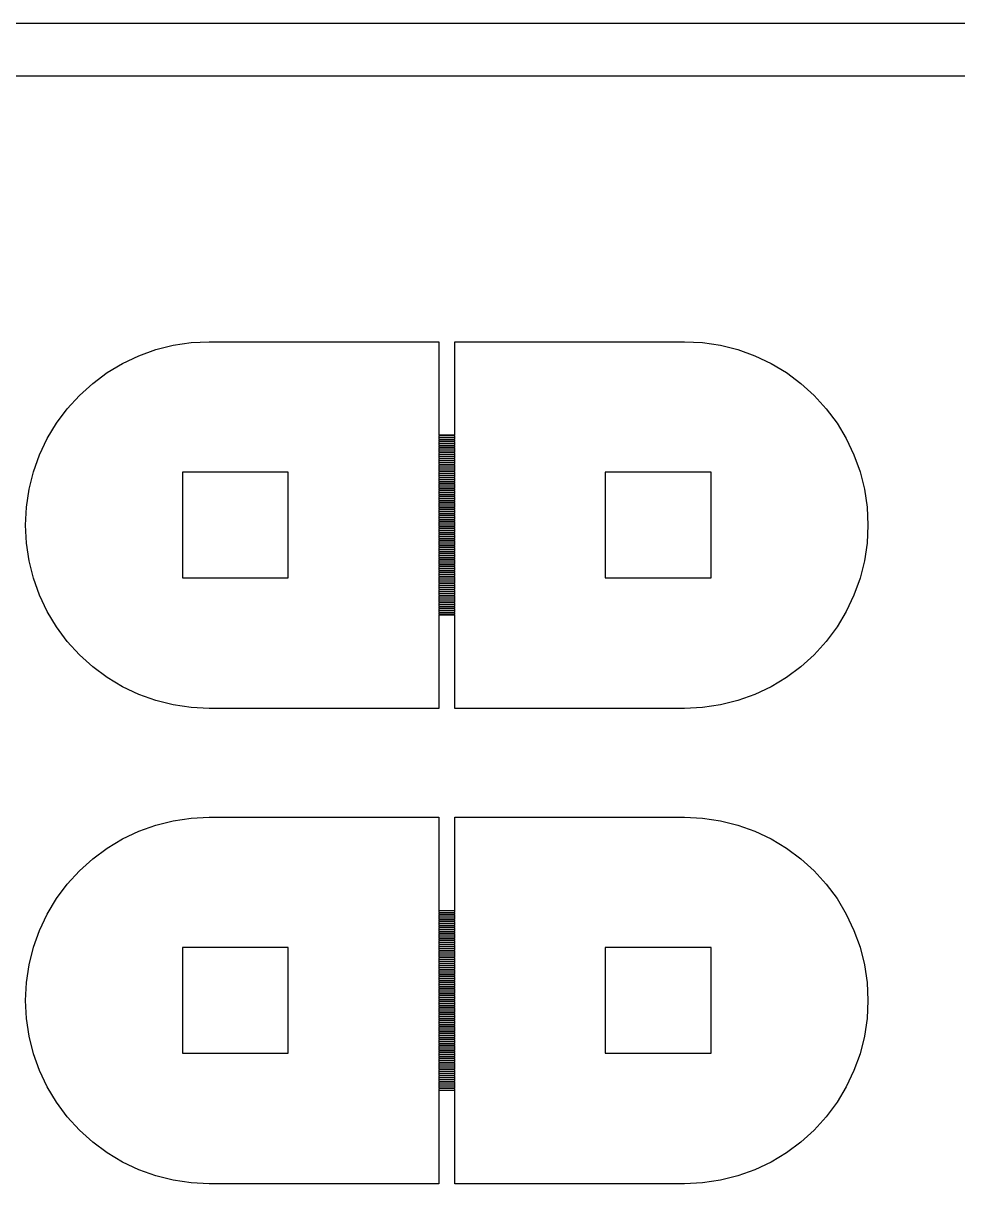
# Model space of a CAD drawing. Extents: x -17 to 130, y -40 to 112.
# Drawn here: x 18.98 to 36.67, y 55.03 to 77 of the extents above; entities that cross this region are included whole.
import ezdxf

# ---------------------------------------------------------------- set-up
doc = ezdxf.new("R2010")
doc.units = 0

msp = doc.modelspace()

# ---------------------------------------------------------------- linework, layer by layer
for p, q in [((-4.5, 77), (112.5, 77)), ((112, 76), (-4, 76)), ((22.1599, 70.9533), (22.5, 70.97)), ((22.5, 70.97), (26.85, 70.97)), ((26.85, 70.97), (26.85, 69.205)), ((27.15, 69.205), (27.15, 70.97)), ((27.15, 70.97), (31.5, 70.97)), ((31.5, 70.97), (31.8401, 70.9533)), ((21.1721, 70.7059), (21.4927, 70.8206)), ((21.4927, 70.8206), (21.823, 70.9033)), ((21.823, 70.9033), (22.1599, 70.9533)), ((31.8401, 70.9533), (32.177, 70.9033)), ((32.177, 70.9033), (32.5073, 70.8206)), ((32.5073, 70.8206), (32.8279, 70.7059)), ((20.5722, 70.3852), (20.8643, 70.5603)), ((20.8643, 70.5603), (21.1721, 70.7059)), ((32.8279, 70.7059), (33.1357, 70.5603)), ((33.1357, 70.5603), (33.4278, 70.3852)), ((20.2987, 70.1823), (20.5722, 70.3852)), ((33.4278, 70.3852), (33.7013, 70.1823)), ((20.0463, 69.9537), (20.2987, 70.1823)), ((33.7013, 70.1823), (33.9537, 69.9537)), ((19.8177, 69.7013), (20.0463, 69.9537)), ((33.9537, 69.9537), (34.1823, 69.7013)), ((19.6148, 69.4278), (19.8177, 69.7013)), ((34.1823, 69.7013), (34.3852, 69.4278)), ((19.4397, 69.1357), (19.6148, 69.4278)), ((34.3852, 69.4278), (34.5603, 69.1357)), ((19.2941, 68.8279), (19.4397, 69.1357)), ((26.85, 69.205), (27.15, 69.205)), ((27.15, 69.195), (26.85, 69.195)), ((26.85, 69.195), (26.85, 69.165)), ((26.85, 69.165), (27.15, 69.165)), ((27.15, 69.155), (26.85, 69.155)), ((26.85, 69.155), (26.85, 69.125)), ((26.85, 69.125), (27.15, 69.125)), ((27.15, 69.115), (26.85, 69.115)), ((26.85, 69.115), (26.85, 69.085)), ((26.85, 69.085), (27.15, 69.085)), ((27.15, 69.075), (26.85, 69.075)), ((26.85, 69.075), (26.85, 69.045)), ((26.85, 69.045), (27.15, 69.045)), ((27.15, 69.035), (26.85, 69.035)), ((26.85, 69.035), (26.85, 69.005)), ((26.85, 69.005), (27.15, 69.005)), ((27.15, 68.995), (26.85, 68.995)), ((26.85, 68.995), (26.85, 68.965)), ((27.15, 69.165), (27.15, 69.195)), ((27.15, 69.125), (27.15, 69.155)), ((27.15, 69.085), (27.15, 69.115)), ((27.15, 69.045), (27.15, 69.075)), ((27.15, 69.005), (27.15, 69.035)), ((27.15, 68.965), (27.15, 68.995)), ((34.5603, 69.1357), (34.7059, 68.8279)), ((19.1794, 68.5073), (19.2941, 68.8279)), ((26.85, 68.965), (27.15, 68.965)), ((27.15, 68.955), (26.85, 68.955)), ((26.85, 68.955), (26.85, 68.925)), ((26.85, 68.925), (27.15, 68.925)), ((27.15, 68.915), (26.85, 68.915)), ((26.85, 68.915), (26.85, 68.885)), ((26.85, 68.885), (27.15, 68.885)), ((27.15, 68.875), (26.85, 68.875)), ((26.85, 68.875), (26.85, 68.845)), ((26.85, 68.845), (27.15, 68.845)), ((27.15, 68.835), (26.85, 68.835)), ((26.85, 68.835), (26.85, 68.805)), ((26.85, 68.805), (27.15, 68.805)), ((27.15, 68.795), (26.85, 68.795)), ((26.85, 68.795), (26.85, 68.765)), ((27.15, 68.925), (27.15, 68.955)), ((27.15, 68.885), (27.15, 68.915)), ((27.15, 68.845), (27.15, 68.875)), ((27.15, 68.805), (27.15, 68.835)), ((27.15, 68.765), (27.15, 68.795)), ((34.7059, 68.8279), (34.8206, 68.5073)), ((26.85, 68.765), (27.15, 68.765)), ((27.15, 68.755), (26.85, 68.755)), ((26.85, 68.755), (26.85, 68.725)), ((26.85, 68.725), (27.15, 68.725)), ((27.15, 68.715), (26.85, 68.715)), ((26.85, 68.715), (26.85, 68.685)), ((26.85, 68.685), (27.15, 68.685)), ((27.15, 68.675), (26.85, 68.675)), ((26.85, 68.675), (26.85, 68.645)), ((26.85, 68.645), (27.15, 68.645)), ((27.15, 68.635), (26.85, 68.635)), ((26.85, 68.635), (26.85, 68.605)), ((26.85, 68.605), (27.15, 68.605)), ((27.15, 68.595), (26.85, 68.595)), ((26.85, 68.595), (26.85, 68.565)), ((26.85, 68.565), (27.15, 68.565)), ((27.15, 68.555), (26.85, 68.555)), ((26.85, 68.555), (26.85, 68.525)), ((27.15, 68.725), (27.15, 68.755)), ((27.15, 68.685), (27.15, 68.715)), ((27.15, 68.645), (27.15, 68.675)), ((27.15, 68.605), (27.15, 68.635)), ((27.15, 68.565), (27.15, 68.595)), ((27.15, 68.525), (27.15, 68.555)), ((19.0967, 68.177), (19.1794, 68.5073)), ((24, 68.5), (22, 68.5)), ((22, 68.5), (22, 66.5)), ((24, 66.5), (24, 68.5)), ((26.85, 68.525), (27.15, 68.525)), ((27.15, 68.515), (26.85, 68.515)), ((26.85, 68.515), (26.85, 68.485)), ((26.85, 68.485), (27.15, 68.485)), ((27.15, 68.475), (26.85, 68.475)), ((26.85, 68.475), (26.85, 68.445)), ((26.85, 68.445), (27.15, 68.445)), ((27.15, 68.435), (26.85, 68.435)), ((26.85, 68.435), (26.85, 68.405)), ((26.85, 68.405), (27.15, 68.405)), ((27.15, 68.395), (26.85, 68.395)), ((26.85, 68.395), (26.85, 68.365)), ((26.85, 68.365), (27.15, 68.365)), ((27.15, 68.355), (26.85, 68.355)), ((26.85, 68.355), (26.85, 68.325)), ((27.15, 68.485), (27.15, 68.515)), ((27.15, 68.445), (27.15, 68.475)), ((27.15, 68.405), (27.15, 68.435)), ((27.15, 68.365), (27.15, 68.395)), ((27.15, 68.325), (27.15, 68.355)), ((32, 68.5), (30, 68.5)), ((30, 68.5), (30, 66.5)), ((32, 66.5), (32, 68.5)), ((34.8206, 68.5073), (34.9033, 68.177)), ((19.0467, 67.8401), (19.0967, 68.177)), ((26.85, 68.325), (27.15, 68.325)), ((27.15, 68.315), (26.85, 68.315)), ((26.85, 68.315), (26.85, 68.285)), ((26.85, 68.285), (27.15, 68.285)), ((27.15, 68.275), (26.85, 68.275)), ((26.85, 68.275), (26.85, 68.245)), ((26.85, 68.245), (27.15, 68.245)), ((27.15, 68.235), (26.85, 68.235)), ((26.85, 68.235), (26.85, 68.205)), ((26.85, 68.205), (27.15, 68.205)), ((27.15, 68.195), (26.85, 68.195)), ((26.85, 68.195), (26.85, 68.165)), ((26.85, 68.165), (27.15, 68.165)), ((27.15, 68.155), (26.85, 68.155)), ((26.85, 68.155), (26.85, 68.125)), ((26.85, 68.125), (27.15, 68.125)), ((27.15, 68.115), (26.85, 68.115)), ((26.85, 68.115), (26.85, 68.085)), ((27.15, 68.285), (27.15, 68.315)), ((27.15, 68.245), (27.15, 68.275)), ((27.15, 68.205), (27.15, 68.235)), ((27.15, 68.165), (27.15, 68.195)), ((27.15, 68.125), (27.15, 68.155)), ((27.15, 68.085), (27.15, 68.115)), ((34.9033, 68.177), (34.9533, 67.8401)), ((26.85, 68.085), (27.15, 68.085)), ((27.15, 68.075), (26.85, 68.075)), ((26.85, 68.075), (26.85, 68.045)), ((26.85, 68.045), (27.15, 68.045)), ((27.15, 68.035), (26.85, 68.035)), ((26.85, 68.035), (26.85, 68.005)), ((26.85, 68.005), (27.15, 68.005)), ((27.15, 67.995), (26.85, 67.995)), ((26.85, 67.995), (26.85, 67.965)), ((26.85, 67.965), (27.15, 67.965)), ((27.15, 67.955), (26.85, 67.955)), ((26.85, 67.955), (26.85, 67.925)), ((26.85, 67.925), (27.15, 67.925)), ((27.15, 67.915), (26.85, 67.915)), ((26.85, 67.915), (26.85, 67.885)), ((27.15, 68.045), (27.15, 68.075)), ((27.15, 68.005), (27.15, 68.035)), ((27.15, 67.965), (27.15, 67.995)), ((27.15, 67.925), (27.15, 67.955)), ((27.15, 67.885), (27.15, 67.915)), ((19.03, 67.5), (19.0467, 67.8401)), ((26.85, 67.885), (27.15, 67.885)), ((27.15, 67.875), (26.85, 67.875)), ((26.85, 67.875), (26.85, 67.845)), ((26.85, 67.845), (27.15, 67.845)), ((27.15, 67.835), (26.85, 67.835)), ((26.85, 67.835), (26.85, 67.805)), ((26.85, 67.805), (27.15, 67.805)), ((27.15, 67.795), (26.85, 67.795)), ((26.85, 67.795), (26.85, 67.765)), ((26.85, 67.765), (27.15, 67.765)), ((27.15, 67.755), (26.85, 67.755)), ((26.85, 67.755), (26.85, 67.725)), ((26.85, 67.725), (27.15, 67.725)), ((27.15, 67.715), (26.85, 67.715)), ((26.85, 67.715), (26.85, 67.685)), ((26.85, 67.685), (27.15, 67.685)), ((27.15, 67.675), (26.85, 67.675)), ((26.85, 67.675), (26.85, 67.645)), ((27.15, 67.845), (27.15, 67.875)), ((27.15, 67.805), (27.15, 67.835)), ((27.15, 67.765), (27.15, 67.795)), ((27.15, 67.725), (27.15, 67.755)), ((27.15, 67.685), (27.15, 67.715)), ((27.15, 67.645), (27.15, 67.675)), ((34.9533, 67.8401), (34.97, 67.5)), ((19.0467, 67.1599), (19.03, 67.5)), ((26.85, 67.645), (27.15, 67.645)), ((27.15, 67.635), (26.85, 67.635)), ((26.85, 67.635), (26.85, 67.605)), ((26.85, 67.605), (27.15, 67.605)), ((27.15, 67.595), (26.85, 67.595)), ((26.85, 67.595), (26.85, 67.565)), ((26.85, 67.565), (27.15, 67.565)), ((27.15, 67.555), (26.85, 67.555)), ((26.85, 67.555), (26.85, 67.525)), ((26.85, 67.525), (27.15, 67.525)), ((27.15, 67.515), (26.85, 67.515)), ((26.85, 67.515), (26.85, 67.485)), ((26.85, 67.485), (27.15, 67.485)), ((27.15, 67.475), (26.85, 67.475)), ((26.85, 67.475), (26.85, 67.445)), ((27.15, 67.605), (27.15, 67.635)), ((27.15, 67.565), (27.15, 67.595)), ((27.15, 67.525), (27.15, 67.555)), ((27.15, 67.485), (27.15, 67.515)), ((27.15, 67.445), (27.15, 67.475)), ((34.97, 67.5), (34.9533, 67.1599)), ((26.85, 67.445), (27.15, 67.445)), ((27.15, 67.435), (26.85, 67.435)), ((26.85, 67.435), (26.85, 67.405)), ((26.85, 67.405), (27.15, 67.405)), ((27.15, 67.395), (26.85, 67.395)), ((26.85, 67.395), (26.85, 67.365)), ((26.85, 67.365), (27.15, 67.365)), ((27.15, 67.355), (26.85, 67.355)), ((26.85, 67.355), (26.85, 67.325)), ((26.85, 67.325), (27.15, 67.325)), ((27.15, 67.315), (26.85, 67.315)), ((26.85, 67.315), (26.85, 67.285)), ((26.85, 67.285), (27.15, 67.285)), ((27.15, 67.275), (26.85, 67.275)), ((26.85, 67.275), (26.85, 67.245)), ((26.85, 67.245), (27.15, 67.245)), ((27.15, 67.235), (26.85, 67.235)), ((26.85, 67.235), (26.85, 67.205)), ((27.15, 67.405), (27.15, 67.435)), ((27.15, 67.365), (27.15, 67.395)), ((27.15, 67.325), (27.15, 67.355)), ((27.15, 67.285), (27.15, 67.315)), ((27.15, 67.245), (27.15, 67.275)), ((27.15, 67.205), (27.15, 67.235)), ((19.0967, 66.823), (19.0467, 67.1599)), ((26.85, 67.205), (27.15, 67.205)), ((27.15, 67.195), (26.85, 67.195)), ((26.85, 67.195), (26.85, 67.165)), ((26.85, 67.165), (27.15, 67.165)), ((27.15, 67.155), (26.85, 67.155)), ((26.85, 67.155), (26.85, 67.125)), ((26.85, 67.125), (27.15, 67.125)), ((27.15, 67.115), (26.85, 67.115)), ((26.85, 67.115), (26.85, 67.085)), ((26.85, 67.085), (27.15, 67.085)), ((27.15, 67.075), (26.85, 67.075)), ((26.85, 67.075), (26.85, 67.045)), ((26.85, 67.045), (27.15, 67.045)), ((27.15, 67.035), (26.85, 67.035)), ((26.85, 67.035), (26.85, 67.005)), ((27.15, 67.165), (27.15, 67.195)), ((27.15, 67.125), (27.15, 67.155)), ((27.15, 67.085), (27.15, 67.115)), ((27.15, 67.045), (27.15, 67.075)), ((27.15, 67.005), (27.15, 67.035)), ((34.9533, 67.1599), (34.9033, 66.823)), ((19.1794, 66.4927), (19.0967, 66.823)), ((26.85, 67.005), (27.15, 67.005)), ((27.15, 66.995), (26.85, 66.995)), ((26.85, 66.995), (26.85, 66.965)), ((26.85, 66.965), (27.15, 66.965)), ((27.15, 66.955), (26.85, 66.955)), ((26.85, 66.955), (26.85, 66.925)), ((26.85, 66.925), (27.15, 66.925)), ((27.15, 66.915), (26.85, 66.915)), ((26.85, 66.915), (26.85, 66.885)), ((26.85, 66.885), (27.15, 66.885)), ((27.15, 66.875), (26.85, 66.875)), ((26.85, 66.875), (26.85, 66.845)), ((26.85, 66.845), (27.15, 66.845)), ((27.15, 66.835), (26.85, 66.835)), ((26.85, 66.835), (26.85, 66.805)), ((26.85, 66.805), (27.15, 66.805)), ((27.15, 66.795), (26.85, 66.795)), ((26.85, 66.795), (26.85, 66.765)), ((27.15, 66.965), (27.15, 66.995)), ((27.15, 66.925), (27.15, 66.955)), ((27.15, 66.885), (27.15, 66.915)), ((27.15, 66.845), (27.15, 66.875)), ((27.15, 66.805), (27.15, 66.835)), ((27.15, 66.765), (27.15, 66.795)), ((34.9033, 66.823), (34.8206, 66.4927)), ((26.85, 66.765), (27.15, 66.765)), ((27.15, 66.755), (26.85, 66.755)), ((26.85, 66.755), (26.85, 66.725)), ((26.85, 66.725), (27.15, 66.725)), ((27.15, 66.715), (26.85, 66.715)), ((26.85, 66.715), (26.85, 66.685)), ((26.85, 66.685), (27.15, 66.685)), ((27.15, 66.675), (26.85, 66.675)), ((26.85, 66.675), (26.85, 66.645)), ((26.85, 66.645), (27.15, 66.645)), ((27.15, 66.635), (26.85, 66.635)), ((26.85, 66.635), (26.85, 66.605)), ((26.85, 66.605), (27.15, 66.605)), ((27.15, 66.595), (26.85, 66.595)), ((26.85, 66.595), (26.85, 66.565)), ((27.15, 66.725), (27.15, 66.755)), ((27.15, 66.685), (27.15, 66.715)), ((27.15, 66.645), (27.15, 66.675)), ((27.15, 66.605), (27.15, 66.635)), ((27.15, 66.565), (27.15, 66.595)), ((19.2941, 66.1721), (19.1794, 66.4927)), ((22, 66.5), (24, 66.5)), ((26.85, 66.565), (27.15, 66.565)), ((27.15, 66.555), (26.85, 66.555)), ((26.85, 66.555), (26.85, 66.525)), ((26.85, 66.525), (27.15, 66.525)), ((27.15, 66.515), (26.85, 66.515)), ((26.85, 66.515), (26.85, 66.485)), ((26.85, 66.485), (27.15, 66.485)), ((27.15, 66.475), (26.85, 66.475)), ((26.85, 66.475), (26.85, 66.445)), ((26.85, 66.445), (27.15, 66.445)), ((27.15, 66.435), (26.85, 66.435)), ((26.85, 66.435), (26.85, 66.405)), ((26.85, 66.405), (27.15, 66.405)), ((27.15, 66.395), (26.85, 66.395)), ((26.85, 66.395), (26.85, 66.365)), ((26.85, 66.365), (27.15, 66.365)), ((27.15, 66.355), (26.85, 66.355)), ((26.85, 66.355), (26.85, 66.325)), ((27.15, 66.525), (27.15, 66.555)), ((27.15, 66.485), (27.15, 66.515)), ((27.15, 66.445), (27.15, 66.475)), ((27.15, 66.405), (27.15, 66.435)), ((27.15, 66.365), (27.15, 66.395)), ((27.15, 66.325), (27.15, 66.355)), ((30, 66.5), (32, 66.5)), ((34.8206, 66.4927), (34.7059, 66.1721)), ((19.4397, 65.8643), (19.2941, 66.1721)), ((26.85, 66.325), (27.15, 66.325)), ((27.15, 66.315), (26.85, 66.315)), ((26.85, 66.315), (26.85, 66.285)), ((26.85, 66.285), (27.15, 66.285)), ((27.15, 66.275), (26.85, 66.275)), ((26.85, 66.275), (26.85, 66.245)), ((26.85, 66.245), (27.15, 66.245)), ((27.15, 66.235), (26.85, 66.235)), ((26.85, 66.235), (26.85, 66.205)), ((26.85, 66.205), (27.15, 66.205)), ((27.15, 66.195), (26.85, 66.195)), ((26.85, 66.195), (26.85, 66.165)), ((26.85, 66.165), (27.15, 66.165)), ((27.15, 66.155), (26.85, 66.155)), ((26.85, 66.155), (26.85, 66.125)), ((27.15, 66.285), (27.15, 66.315)), ((27.15, 66.245), (27.15, 66.275)), ((27.15, 66.205), (27.15, 66.235)), ((27.15, 66.165), (27.15, 66.195)), ((27.15, 66.125), (27.15, 66.155)), ((34.7059, 66.1721), (34.5603, 65.8643)), ((26.85, 66.125), (27.15, 66.125)), ((27.15, 66.115), (26.85, 66.115)), ((26.85, 66.115), (26.85, 66.085)), ((26.85, 66.085), (27.15, 66.085)), ((27.15, 66.075), (26.85, 66.075)), ((26.85, 66.075), (26.85, 66.045)), ((26.85, 66.045), (27.15, 66.045)), ((27.15, 66.035), (26.85, 66.035)), ((26.85, 66.035), (26.85, 66.005)), ((26.85, 66.005), (27.15, 66.005)), ((27.15, 65.995), (26.85, 65.995)), ((26.85, 65.995), (26.85, 65.965)), ((26.85, 65.965), (27.15, 65.965)), ((27.15, 65.955), (26.85, 65.955)), ((26.85, 65.955), (26.85, 65.925)), ((26.85, 65.925), (27.15, 65.925)), ((27.15, 65.915), (26.85, 65.915)), ((26.85, 65.915), (26.85, 65.885)), ((27.15, 66.085), (27.15, 66.115)), ((27.15, 66.045), (27.15, 66.075)), ((27.15, 66.005), (27.15, 66.035)), ((27.15, 65.965), (27.15, 65.995)), ((27.15, 65.925), (27.15, 65.955)), ((27.15, 65.885), (27.15, 65.915)), ((19.6148, 65.5722), (19.4397, 65.8643)), ((26.85, 65.885), (27.15, 65.885)), ((27.15, 65.875), (26.85, 65.875)), ((26.85, 65.875), (26.85, 65.845)), ((26.85, 65.845), (27.15, 65.845)), ((27.15, 65.835), (26.85, 65.835)), ((26.85, 65.835), (26.85, 65.805)), ((26.85, 65.805), (27.15, 65.805)), ((27.15, 65.795), (26.85, 65.795)), ((26.85, 65.795), (26.85, 64.03)), ((27.15, 65.845), (27.15, 65.875)), ((27.15, 65.805), (27.15, 65.835)), ((27.15, 64.03), (27.15, 65.795)), ((34.5603, 65.8643), (34.3852, 65.5722)), ((19.8177, 65.2987), (19.6148, 65.5722)), ((34.3852, 65.5722), (34.1823, 65.2987)), ((20.0463, 65.0463), (19.8177, 65.2987)), ((34.1823, 65.2987), (33.9537, 65.0463)), ((20.2987, 64.8177), (20.0463, 65.0463)), ((33.9537, 65.0463), (33.7013, 64.8177)), ((20.5722, 64.6148), (20.2987, 64.8177)), ((33.7013, 64.8177), (33.4278, 64.6148)), ((20.8643, 64.4397), (20.5722, 64.6148)), ((33.4278, 64.6148), (33.1357, 64.4397)), ((21.1721, 64.2941), (20.8643, 64.4397)), ((33.1357, 64.4397), (32.8279, 64.2941)), ((21.4927, 64.1794), (21.1721, 64.2941)), ((21.823, 64.0967), (21.4927, 64.1794)), ((32.5073, 64.1794), (32.177, 64.0967)), ((32.8279, 64.2941), (32.5073, 64.1794)), ((22.1599, 64.0467), (21.823, 64.0967)), ((22.5, 64.03), (22.1599, 64.0467)), ((26.85, 64.03), (22.5, 64.03)), ((31.5, 64.03), (27.15, 64.03)), ((31.8401, 64.0467), (31.5, 64.03)), ((32.177, 64.0967), (31.8401, 64.0467)), ((22.1599, 61.9533), (22.5, 61.97)), ((22.5, 61.97), (26.85, 61.97)), ((26.85, 61.97), (26.85, 60.205)), ((27.15, 60.205), (27.15, 61.97)), ((27.15, 61.97), (31.5, 61.97)), ((31.5, 61.97), (31.8401, 61.9533)), ((21.1721, 61.7059), (21.4927, 61.8206)), ((21.4927, 61.8206), (21.823, 61.9033)), ((21.823, 61.9033), (22.1599, 61.9533)), ((31.8401, 61.9533), (32.177, 61.9033)), ((32.177, 61.9033), (32.5073, 61.8206)), ((32.5073, 61.8206), (32.8279, 61.7059)), ((20.5722, 61.3852), (20.8643, 61.5603)), ((20.8643, 61.5603), (21.1721, 61.7059)), ((32.8279, 61.7059), (33.1357, 61.5603)), ((33.1357, 61.5603), (33.4278, 61.3852)), ((20.2987, 61.1823), (20.5722, 61.3852)), ((33.4278, 61.3852), (33.7013, 61.1823)), ((20.0463, 60.9537), (20.2987, 61.1823)), ((33.7013, 61.1823), (33.9537, 60.9537)), ((19.8177, 60.7013), (20.0463, 60.9537)), ((33.9537, 60.9537), (34.1823, 60.7013)), ((19.6148, 60.4278), (19.8177, 60.7013)), ((34.1823, 60.7013), (34.3852, 60.4278)), ((19.4397, 60.1357), (19.6148, 60.4278)), ((34.3852, 60.4278), (34.5603, 60.1357)), ((26.85, 60.205), (27.15, 60.205)), ((19.2941, 59.8279), (19.4397, 60.1357)), ((27.15, 60.195), (26.85, 60.195)), ((26.85, 60.195), (26.85, 60.165)), ((26.85, 60.165), (27.15, 60.165)), ((27.15, 60.155), (26.85, 60.155)), ((26.85, 60.155), (26.85, 60.125)), ((26.85, 60.125), (27.15, 60.125)), ((27.15, 60.115), (26.85, 60.115)), ((26.85, 60.115), (26.85, 60.085)), ((26.85, 60.085), (27.15, 60.085)), ((27.15, 60.075), (26.85, 60.075)), ((26.85, 60.075), (26.85, 60.045)), ((26.85, 60.045), (27.15, 60.045)), ((27.15, 60.035), (26.85, 60.035)), ((26.85, 60.035), (26.85, 60.005)), ((26.85, 60.005), (27.15, 60.005)), ((27.15, 59.995), (26.85, 59.995)), ((26.85, 59.995), (26.85, 59.965)), ((27.15, 60.165), (27.15, 60.195)), ((27.15, 60.125), (27.15, 60.155)), ((27.15, 60.085), (27.15, 60.115)), ((27.15, 60.045), (27.15, 60.075)), ((27.15, 60.005), (27.15, 60.035)), ((27.15, 59.965), (27.15, 59.995)), ((34.5603, 60.1357), (34.7059, 59.8279)), ((19.1794, 59.5073), (19.2941, 59.8279)), ((26.85, 59.965), (27.15, 59.965)), ((27.15, 59.955), (26.85, 59.955)), ((26.85, 59.955), (26.85, 59.925)), ((26.85, 59.925), (27.15, 59.925)), ((27.15, 59.915), (26.85, 59.915)), ((26.85, 59.915), (26.85, 59.885)), ((26.85, 59.885), (27.15, 59.885)), ((27.15, 59.875), (26.85, 59.875)), ((26.85, 59.875), (26.85, 59.845)), ((26.85, 59.845), (27.15, 59.845)), ((27.15, 59.835), (26.85, 59.835)), ((26.85, 59.835), (26.85, 59.805)), ((26.85, 59.805), (27.15, 59.805)), ((27.15, 59.795), (26.85, 59.795)), ((26.85, 59.795), (26.85, 59.765)), ((26.85, 59.765), (27.15, 59.765)), ((27.15, 59.925), (27.15, 59.955)), ((27.15, 59.885), (27.15, 59.915)), ((27.15, 59.845), (27.15, 59.875)), ((27.15, 59.805), (27.15, 59.835)), ((27.15, 59.765), (27.15, 59.795)), ((34.7059, 59.8279), (34.8206, 59.5073)), ((27.15, 59.755), (26.85, 59.755)), ((26.85, 59.755), (26.85, 59.725)), ((26.85, 59.725), (27.15, 59.725)), ((27.15, 59.715), (26.85, 59.715)), ((26.85, 59.715), (26.85, 59.685)), ((26.85, 59.685), (27.15, 59.685)), ((27.15, 59.675), (26.85, 59.675)), ((26.85, 59.675), (26.85, 59.645)), ((26.85, 59.645), (27.15, 59.645)), ((27.15, 59.635), (26.85, 59.635)), ((26.85, 59.635), (26.85, 59.605)), ((26.85, 59.605), (27.15, 59.605)), ((27.15, 59.595), (26.85, 59.595)), ((26.85, 59.595), (26.85, 59.565)), ((26.85, 59.565), (27.15, 59.565)), ((27.15, 59.555), (26.85, 59.555)), ((26.85, 59.555), (26.85, 59.525)), ((27.15, 59.725), (27.15, 59.755)), ((27.15, 59.685), (27.15, 59.715)), ((27.15, 59.645), (27.15, 59.675)), ((27.15, 59.605), (27.15, 59.635)), ((27.15, 59.565), (27.15, 59.595)), ((27.15, 59.525), (27.15, 59.555)), ((19.0967, 59.177), (19.1794, 59.5073)), ((24, 59.5), (22, 59.5)), ((22, 59.5), (22, 57.5)), ((24, 57.5), (24, 59.5)), ((26.85, 59.525), (27.15, 59.525)), ((27.15, 59.515), (26.85, 59.515)), ((26.85, 59.515), (26.85, 59.485)), ((26.85, 59.485), (27.15, 59.485)), ((27.15, 59.475), (26.85, 59.475)), ((26.85, 59.475), (26.85, 59.445)), ((26.85, 59.445), (27.15, 59.445)), ((27.15, 59.435), (26.85, 59.435)), ((26.85, 59.435), (26.85, 59.405)), ((26.85, 59.405), (27.15, 59.405)), ((27.15, 59.395), (26.85, 59.395)), ((26.85, 59.395), (26.85, 59.365)), ((26.85, 59.365), (27.15, 59.365)), ((27.15, 59.355), (26.85, 59.355)), ((26.85, 59.355), (26.85, 59.325)), ((26.85, 59.325), (27.15, 59.325)), ((27.15, 59.485), (27.15, 59.515)), ((27.15, 59.445), (27.15, 59.475)), ((27.15, 59.405), (27.15, 59.435)), ((27.15, 59.365), (27.15, 59.395)), ((27.15, 59.325), (27.15, 59.355)), ((32, 59.5), (30, 59.5)), ((30, 59.5), (30, 57.5)), ((32, 57.5), (32, 59.5)), ((34.8206, 59.5073), (34.9033, 59.177)), ((19.0467, 58.8401), (19.0967, 59.177)), ((27.15, 59.315), (26.85, 59.315)), ((26.85, 59.315), (26.85, 59.285)), ((26.85, 59.285), (27.15, 59.285)), ((27.15, 59.275), (26.85, 59.275)), ((26.85, 59.275), (26.85, 59.245)), ((26.85, 59.245), (27.15, 59.245)), ((27.15, 59.235), (26.85, 59.235)), ((26.85, 59.235), (26.85, 59.205)), ((26.85, 59.205), (27.15, 59.205)), ((27.15, 59.195), (26.85, 59.195)), ((26.85, 59.195), (26.85, 59.165)), ((26.85, 59.165), (27.15, 59.165)), ((27.15, 59.155), (26.85, 59.155)), ((26.85, 59.155), (26.85, 59.125)), ((26.85, 59.125), (27.15, 59.125)), ((27.15, 59.115), (26.85, 59.115)), ((26.85, 59.115), (26.85, 59.085)), ((27.15, 59.285), (27.15, 59.315)), ((27.15, 59.245), (27.15, 59.275)), ((27.15, 59.205), (27.15, 59.235)), ((27.15, 59.165), (27.15, 59.195)), ((27.15, 59.125), (27.15, 59.155)), ((27.15, 59.085), (27.15, 59.115)), ((34.9033, 59.177), (34.9533, 58.8401)), ((26.85, 59.085), (27.15, 59.085)), ((27.15, 59.075), (26.85, 59.075)), ((26.85, 59.075), (26.85, 59.045)), ((26.85, 59.045), (27.15, 59.045)), ((27.15, 59.035), (26.85, 59.035)), ((26.85, 59.035), (26.85, 59.005)), ((26.85, 59.005), (27.15, 59.005)), ((27.15, 58.995), (26.85, 58.995)), ((26.85, 58.995), (26.85, 58.965)), ((26.85, 58.965), (27.15, 58.965)), ((27.15, 58.955), (26.85, 58.955)), ((26.85, 58.955), (26.85, 58.925)), ((26.85, 58.925), (27.15, 58.925)), ((27.15, 58.915), (26.85, 58.915)), ((26.85, 58.915), (26.85, 58.885)), ((26.85, 58.885), (27.15, 58.885)), ((27.15, 59.045), (27.15, 59.075)), ((27.15, 59.005), (27.15, 59.035)), ((27.15, 58.965), (27.15, 58.995)), ((27.15, 58.925), (27.15, 58.955)), ((27.15, 58.885), (27.15, 58.915)), ((19.03, 58.5), (19.0467, 58.8401)), ((27.15, 58.875), (26.85, 58.875)), ((26.85, 58.875), (26.85, 58.845)), ((26.85, 58.845), (27.15, 58.845)), ((27.15, 58.835), (26.85, 58.835)), ((26.85, 58.835), (26.85, 58.805)), ((26.85, 58.805), (27.15, 58.805)), ((27.15, 58.795), (26.85, 58.795)), ((26.85, 58.795), (26.85, 58.765)), ((26.85, 58.765), (27.15, 58.765)), ((27.15, 58.755), (26.85, 58.755)), ((26.85, 58.755), (26.85, 58.725)), ((26.85, 58.725), (27.15, 58.725)), ((27.15, 58.715), (26.85, 58.715)), ((26.85, 58.715), (26.85, 58.685)), ((26.85, 58.685), (27.15, 58.685)), ((27.15, 58.675), (26.85, 58.675)), ((26.85, 58.675), (26.85, 58.645)), ((27.15, 58.845), (27.15, 58.875)), ((27.15, 58.805), (27.15, 58.835)), ((27.15, 58.765), (27.15, 58.795)), ((27.15, 58.725), (27.15, 58.755)), ((27.15, 58.685), (27.15, 58.715)), ((27.15, 58.645), (27.15, 58.675)), ((34.9533, 58.8401), (34.97, 58.5)), ((19.0467, 58.1599), (19.03, 58.5)), ((26.85, 58.645), (27.15, 58.645)), ((27.15, 58.635), (26.85, 58.635)), ((26.85, 58.635), (26.85, 58.605)), ((26.85, 58.605), (27.15, 58.605)), ((27.15, 58.595), (26.85, 58.595)), ((26.85, 58.595), (26.85, 58.565)), ((26.85, 58.565), (27.15, 58.565)), ((27.15, 58.555), (26.85, 58.555)), ((26.85, 58.555), (26.85, 58.525)), ((26.85, 58.525), (27.15, 58.525)), ((27.15, 58.515), (26.85, 58.515)), ((26.85, 58.515), (26.85, 58.485)), ((26.85, 58.485), (27.15, 58.485)), ((27.15, 58.475), (26.85, 58.475)), ((26.85, 58.475), (26.85, 58.445)), ((26.85, 58.445), (27.15, 58.445)), ((27.15, 58.605), (27.15, 58.635)), ((27.15, 58.565), (27.15, 58.595)), ((27.15, 58.525), (27.15, 58.555)), ((27.15, 58.485), (27.15, 58.515)), ((27.15, 58.445), (27.15, 58.475)), ((34.97, 58.5), (34.9533, 58.1599)), ((27.15, 58.435), (26.85, 58.435)), ((26.85, 58.435), (26.85, 58.405)), ((26.85, 58.405), (27.15, 58.405)), ((27.15, 58.395), (26.85, 58.395)), ((26.85, 58.395), (26.85, 58.365)), ((26.85, 58.365), (27.15, 58.365)), ((27.15, 58.355), (26.85, 58.355)), ((26.85, 58.355), (26.85, 58.325)), ((26.85, 58.325), (27.15, 58.325)), ((27.15, 58.315), (26.85, 58.315)), ((26.85, 58.315), (26.85, 58.285)), ((26.85, 58.285), (27.15, 58.285)), ((27.15, 58.275), (26.85, 58.275)), ((26.85, 58.275), (26.85, 58.245)), ((26.85, 58.245), (27.15, 58.245)), ((27.15, 58.235), (26.85, 58.235)), ((26.85, 58.235), (26.85, 58.205)), ((27.15, 58.405), (27.15, 58.435)), ((27.15, 58.365), (27.15, 58.395)), ((27.15, 58.325), (27.15, 58.355)), ((27.15, 58.285), (27.15, 58.315)), ((27.15, 58.245), (27.15, 58.275)), ((27.15, 58.205), (27.15, 58.235)), ((19.0967, 57.823), (19.0467, 58.1599)), ((26.85, 58.205), (27.15, 58.205)), ((27.15, 58.195), (26.85, 58.195)), ((26.85, 58.195), (26.85, 58.165)), ((26.85, 58.165), (27.15, 58.165)), ((27.15, 58.155), (26.85, 58.155)), ((26.85, 58.155), (26.85, 58.125)), ((26.85, 58.125), (27.15, 58.125)), ((27.15, 58.115), (26.85, 58.115)), ((26.85, 58.115), (26.85, 58.085)), ((26.85, 58.085), (27.15, 58.085)), ((27.15, 58.075), (26.85, 58.075)), ((26.85, 58.075), (26.85, 58.045)), ((26.85, 58.045), (27.15, 58.045)), ((27.15, 58.035), (26.85, 58.035)), ((26.85, 58.035), (26.85, 58.005)), ((26.85, 58.005), (27.15, 58.005)), ((27.15, 58.165), (27.15, 58.195)), ((27.15, 58.125), (27.15, 58.155)), ((27.15, 58.085), (27.15, 58.115)), ((27.15, 58.045), (27.15, 58.075)), ((27.15, 58.005), (27.15, 58.035)), ((34.9533, 58.1599), (34.9033, 57.823)), ((19.1794, 57.4927), (19.0967, 57.823)), ((27.15, 57.995), (26.85, 57.995)), ((26.85, 57.995), (26.85, 57.965)), ((26.85, 57.965), (27.15, 57.965)), ((27.15, 57.955), (26.85, 57.955)), ((26.85, 57.955), (26.85, 57.925)), ((26.85, 57.925), (27.15, 57.925)), ((27.15, 57.915), (26.85, 57.915)), ((26.85, 57.915), (26.85, 57.885)), ((26.85, 57.885), (27.15, 57.885)), ((27.15, 57.875), (26.85, 57.875)), ((26.85, 57.875), (26.85, 57.845)), ((26.85, 57.845), (27.15, 57.845)), ((27.15, 57.835), (26.85, 57.835)), ((26.85, 57.835), (26.85, 57.805)), ((26.85, 57.805), (27.15, 57.805)), ((27.15, 57.795), (26.85, 57.795)), ((26.85, 57.795), (26.85, 57.765)), ((27.15, 57.965), (27.15, 57.995)), ((27.15, 57.925), (27.15, 57.955)), ((27.15, 57.885), (27.15, 57.915)), ((27.15, 57.845), (27.15, 57.875)), ((27.15, 57.805), (27.15, 57.835)), ((27.15, 57.765), (27.15, 57.795)), ((34.9033, 57.823), (34.8206, 57.4927)), ((26.85, 57.765), (27.15, 57.765)), ((27.15, 57.755), (26.85, 57.755)), ((26.85, 57.755), (26.85, 57.725)), ((26.85, 57.725), (27.15, 57.725)), ((27.15, 57.715), (26.85, 57.715)), ((26.85, 57.715), (26.85, 57.685)), ((26.85, 57.685), (27.15, 57.685)), ((27.15, 57.675), (26.85, 57.675)), ((26.85, 57.675), (26.85, 57.645)), ((26.85, 57.645), (27.15, 57.645)), ((27.15, 57.635), (26.85, 57.635)), ((26.85, 57.635), (26.85, 57.605)), ((26.85, 57.605), (27.15, 57.605)), ((27.15, 57.595), (26.85, 57.595)), ((26.85, 57.595), (26.85, 57.565)), ((26.85, 57.565), (27.15, 57.565)), ((27.15, 57.725), (27.15, 57.755)), ((27.15, 57.685), (27.15, 57.715)), ((27.15, 57.645), (27.15, 57.675)), ((27.15, 57.605), (27.15, 57.635)), ((27.15, 57.565), (27.15, 57.595)), ((19.2941, 57.1721), (19.1794, 57.4927)), ((22, 57.5), (24, 57.5)), ((27.15, 57.555), (26.85, 57.555)), ((26.85, 57.555), (26.85, 57.525)), ((26.85, 57.525), (27.15, 57.525)), ((27.15, 57.515), (26.85, 57.515)), ((26.85, 57.515), (26.85, 57.485)), ((26.85, 57.485), (27.15, 57.485)), ((27.15, 57.475), (26.85, 57.475)), ((26.85, 57.475), (26.85, 57.445)), ((26.85, 57.445), (27.15, 57.445)), ((27.15, 57.435), (26.85, 57.435)), ((26.85, 57.435), (26.85, 57.405)), ((26.85, 57.405), (27.15, 57.405)), ((27.15, 57.395), (26.85, 57.395)), ((26.85, 57.395), (26.85, 57.365)), ((26.85, 57.365), (27.15, 57.365)), ((27.15, 57.355), (26.85, 57.355)), ((26.85, 57.355), (26.85, 57.325)), ((27.15, 57.525), (27.15, 57.555)), ((27.15, 57.485), (27.15, 57.515)), ((27.15, 57.445), (27.15, 57.475)), ((27.15, 57.405), (27.15, 57.435)), ((27.15, 57.365), (27.15, 57.395)), ((27.15, 57.325), (27.15, 57.355)), ((30, 57.5), (32, 57.5)), ((34.8206, 57.4927), (34.7059, 57.1721)), ((19.4397, 56.8643), (19.2941, 57.1721)), ((26.85, 57.325), (27.15, 57.325)), ((27.15, 57.315), (26.85, 57.315)), ((26.85, 57.315), (26.85, 57.285)), ((26.85, 57.285), (27.15, 57.285)), ((27.15, 57.275), (26.85, 57.275)), ((26.85, 57.275), (26.85, 57.245)), ((26.85, 57.245), (27.15, 57.245)), ((27.15, 57.235), (26.85, 57.235)), ((26.85, 57.235), (26.85, 57.205)), ((26.85, 57.205), (27.15, 57.205)), ((27.15, 57.195), (26.85, 57.195)), ((26.85, 57.195), (26.85, 57.165)), ((26.85, 57.165), (27.15, 57.165)), ((27.15, 57.155), (26.85, 57.155)), ((26.85, 57.155), (26.85, 57.125)), ((26.85, 57.125), (27.15, 57.125)), ((27.15, 57.285), (27.15, 57.315)), ((27.15, 57.245), (27.15, 57.275)), ((27.15, 57.205), (27.15, 57.235)), ((27.15, 57.165), (27.15, 57.195)), ((27.15, 57.125), (27.15, 57.155)), ((34.7059, 57.1721), (34.5603, 56.8643)), ((27.15, 57.115), (26.85, 57.115)), ((26.85, 57.115), (26.85, 57.085)), ((26.85, 57.085), (27.15, 57.085)), ((27.15, 57.075), (26.85, 57.075)), ((26.85, 57.075), (26.85, 57.045)), ((26.85, 57.045), (27.15, 57.045)), ((27.15, 57.035), (26.85, 57.035)), ((26.85, 57.035), (26.85, 57.005)), ((26.85, 57.005), (27.15, 57.005)), ((27.15, 56.995), (26.85, 56.995)), ((26.85, 56.995), (26.85, 56.965)), ((26.85, 56.965), (27.15, 56.965)), ((27.15, 56.955), (26.85, 56.955)), ((26.85, 56.955), (26.85, 56.925)), ((26.85, 56.925), (27.15, 56.925)), ((27.15, 56.915), (26.85, 56.915)), ((26.85, 56.915), (26.85, 56.885)), ((27.15, 57.085), (27.15, 57.115)), ((27.15, 57.045), (27.15, 57.075)), ((27.15, 57.005), (27.15, 57.035)), ((27.15, 56.965), (27.15, 56.995)), ((27.15, 56.925), (27.15, 56.955)), ((27.15, 56.885), (27.15, 56.915)), ((19.6148, 56.5722), (19.4397, 56.8643)), ((26.85, 56.885), (27.15, 56.885)), ((27.15, 56.875), (26.85, 56.875)), ((26.85, 56.875), (26.85, 56.845)), ((26.85, 56.845), (27.15, 56.845)), ((27.15, 56.835), (26.85, 56.835)), ((26.85, 56.835), (26.85, 56.805)), ((26.85, 56.805), (27.15, 56.805)), ((27.15, 56.795), (26.85, 56.795)), ((26.85, 56.795), (26.85, 55.03)), ((27.15, 56.845), (27.15, 56.875)), ((27.15, 56.805), (27.15, 56.835)), ((27.15, 55.03), (27.15, 56.795)), ((34.5603, 56.8643), (34.3852, 56.5722)), ((19.8177, 56.2987), (19.6148, 56.5722)), ((34.3852, 56.5722), (34.1823, 56.2987)), ((20.0463, 56.0463), (19.8177, 56.2987)), ((34.1823, 56.2987), (33.9537, 56.0463)), ((20.2987, 55.8177), (20.0463, 56.0463)), ((33.9537, 56.0463), (33.7013, 55.8177)), ((20.5722, 55.6148), (20.2987, 55.8177)), ((33.7013, 55.8177), (33.4278, 55.6148)), ((20.8643, 55.4397), (20.5722, 55.6148)), ((33.4278, 55.6148), (33.1357, 55.4397)), ((21.1721, 55.2941), (20.8643, 55.4397)), ((33.1357, 55.4397), (32.8279, 55.2941)), ((21.4927, 55.1794), (21.1721, 55.2941)), ((21.823, 55.0967), (21.4927, 55.1794)), ((32.5073, 55.1794), (32.177, 55.0967)), ((32.8279, 55.2941), (32.5073, 55.1794)), ((22.1599, 55.0467), (21.823, 55.0967)), ((22.5, 55.03), (22.1599, 55.0467)), ((26.85, 55.03), (22.5, 55.03)), ((31.5, 55.03), (27.15, 55.03)), ((31.8401, 55.0467), (31.5, 55.03)), ((32.177, 55.0967), (31.8401, 55.0467))]:
    msp.add_line(p, q)

doc.saveas('drawing.dxf')
